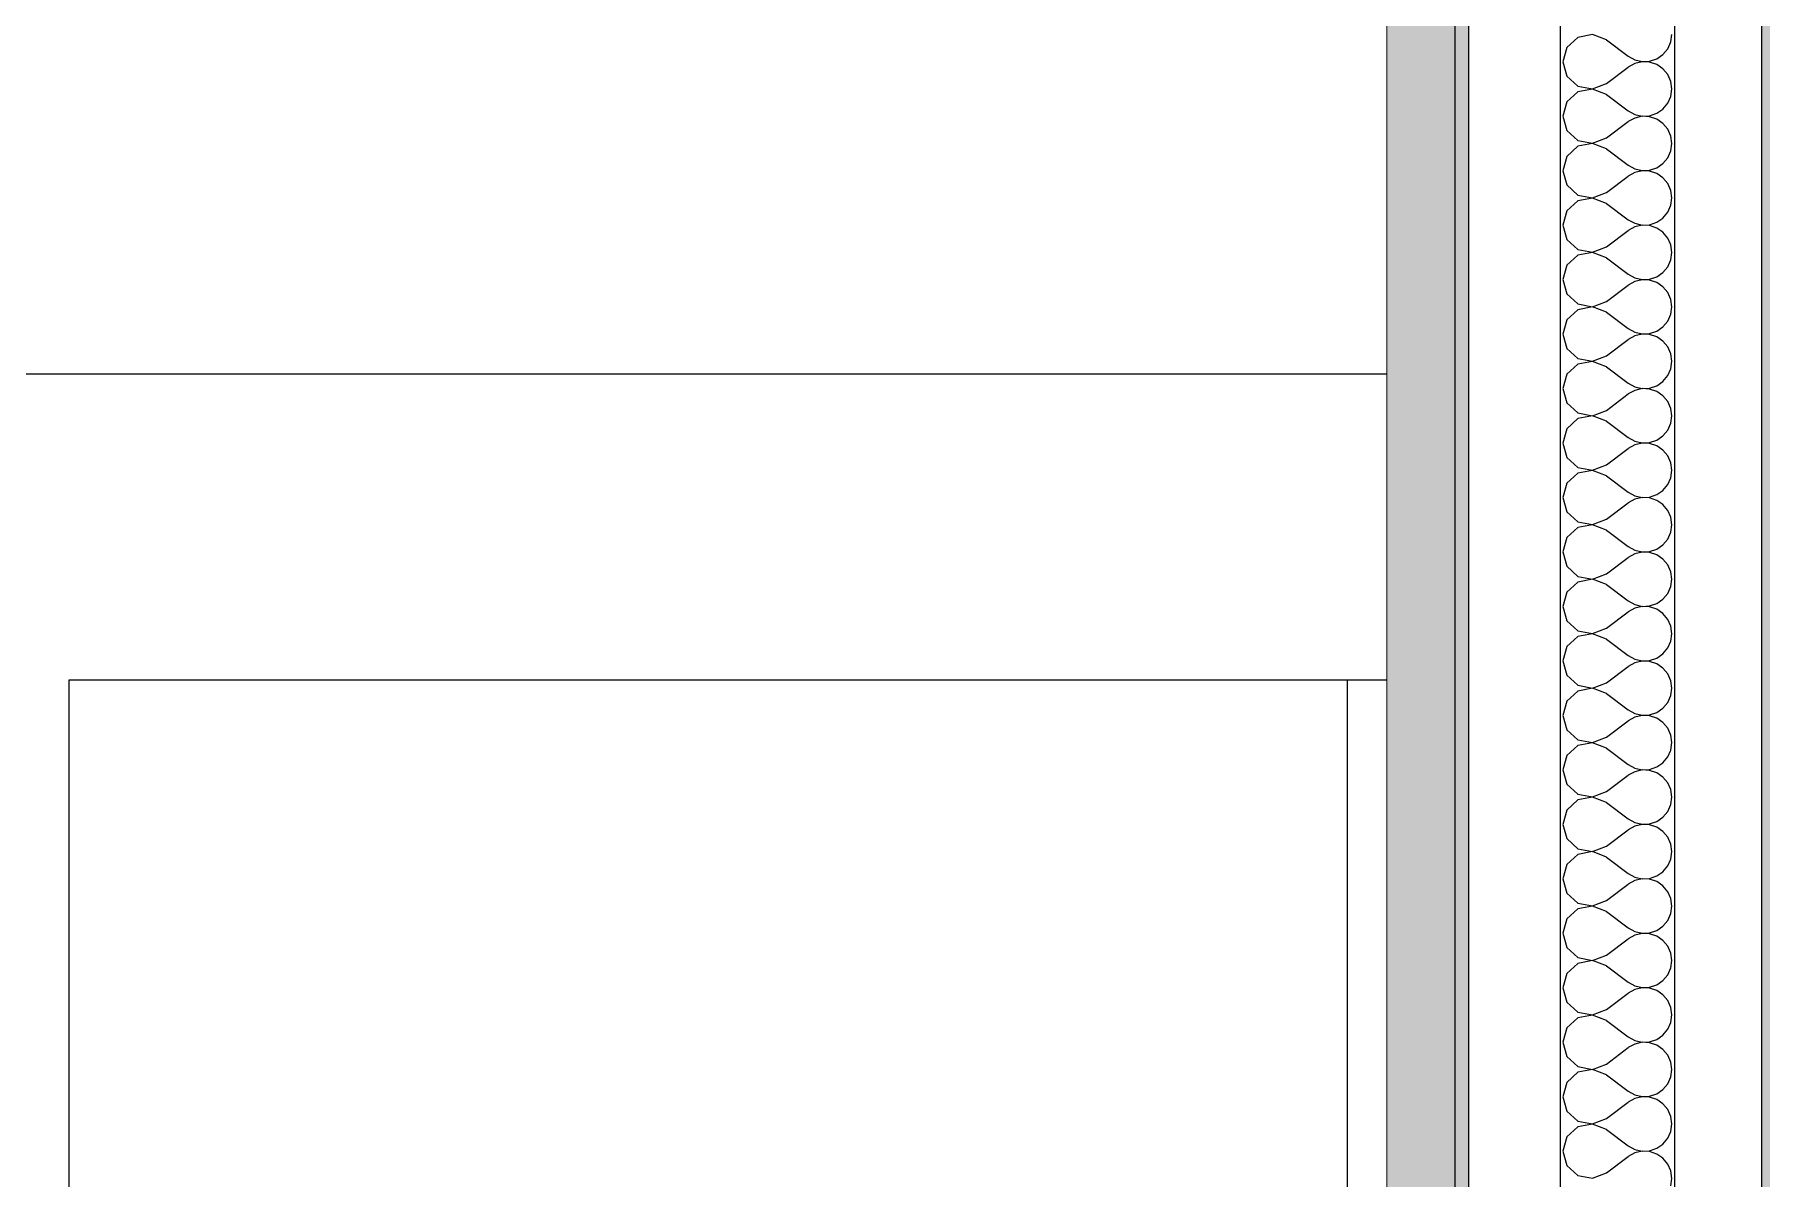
# Model space of a CAD drawing. Header units: millimetres. Extents: x -48147 to 1417267, y -496296 to 18123.
# Drawn here: x 1366227.1 to 1366638.7, y -477214.6 to -476941.9 of the extents above; entities that cross this region are included whole.
import ezdxf

# ---------------------------------------------------------------- set-up
doc = ezdxf.new("R2010")
doc.units = ezdxf.units.MM
doc.header["$MEASUREMENT"] = 0
doc.linetypes.add('Wipeout_Contour', pattern=[1000, 0, -1000])
doc.layers.add('New_A-25-M_Wall_Int', color=7, linetype='Continuous')
doc.layers.add('New_ArchiCAD Doors', color=7, linetype='Continuous')
doc.layers.add('New_A-25-M_Wall_Int_Pen_No__1', color=7, linetype='Continuous', lineweight=13)
doc.layers.add('New_A-25-M_Wall_Int_Pen_No__107', color=7, linetype='Continuous', lineweight=15, true_color=0xa6a6a6)
doc.layers.add('New_ArchiCAD Doors_Pen_No__63', color=7, linetype='Continuous', lineweight=20, true_color=0x606060)

# ---------------------------------------------------------------- blocks, each defined once
blk = doc.blocks.new('*X65', base_point=(1376122.47, -491272.82))
at = {"layer": 'New_A-25-M_Wall_Int_Pen_No__107', "linetype": 'Continuous'}
for p, q in [((1366592.32, -476945), (1366591.35, -476948.42)), ((1366594.94, -476942.61), (1366592.32, -476945)), ((1366598.43, -476941.95), (1366594.94, -476942.61)), ((1366601.74, -476943.22), (1366598.43, -476941.95)), ((1366601.74, -476943.22), (1366606.93, -476947.12)), ((1366616.35, -476945.34), (1366617.07, -476943.7)), ((1366617.07, -476943.7), (1366617.32, -476941.93)), ((1366591.35, -476948.42), (1366592.32, -476951.83)), ((1366606.93, -476947.12), (1366608.5, -476947.98)), ((1366608.5, -476948.85), (1366606.93, -476949.71)), ((1366608.5, -476947.98), (1366610.24, -476948.39)), ((1366610.24, -476948.44), (1366608.5, -476948.85)), ((1366610.24, -476948.39), (1366612.03, -476948.3)), ((1366612.03, -476948.53), (1366610.24, -476948.44)), ((1366612.03, -476948.3), (1366613.73, -476947.73)), ((1366613.73, -476949.1), (1366612.03, -476948.53)), ((1366613.73, -476947.73), (1366615.2, -476946.72)), ((1366615.2, -476950.12), (1366613.73, -476949.1)), ((1366615.2, -476946.72), (1366616.35, -476945.34)), ((1366592.32, -476951.83), (1366594.94, -476954.22)), ((1366601.74, -476953.61), (1366606.93, -476949.71)), ((1366616.35, -476951.49), (1366615.2, -476950.12)), ((1366617.07, -476953.13), (1366616.35, -476951.49)), ((1366617.32, -476954.91), (1366617.07, -476953.13)), ((1366594.94, -476955.59), (1366592.32, -476957.99)), ((1366594.94, -476954.22), (1366598.43, -476954.88)), ((1366598.43, -476954.93), (1366594.94, -476955.59)), ((1366598.43, -476954.88), (1366601.74, -476953.61)), ((1366601.74, -476956.21), (1366598.43, -476954.93)), ((1366601.74, -476956.21), (1366606.93, -476960.1)), ((1366616.35, -476958.32), (1366617.07, -476956.68)), ((1366617.07, -476956.68), (1366617.32, -476954.91)), ((1366592.32, -476957.99), (1366591.35, -476961.4)), ((1366591.35, -476961.4), (1366592.32, -476964.81)), ((1366606.93, -476960.1), (1366608.5, -476960.97)), ((1366608.5, -476960.97), (1366610.24, -476961.37)), ((1366610.24, -476961.42), (1366608.5, -476961.83)), ((1366610.24, -476961.37), (1366612.03, -476961.28)), ((1366612.03, -476961.51), (1366610.24, -476961.42)), ((1366612.03, -476961.28), (1366613.73, -476960.71)), ((1366613.73, -476962.08), (1366612.03, -476961.51)), ((1366613.73, -476960.71), (1366615.2, -476959.7)), ((1366615.2, -476959.7), (1366616.35, -476958.32)), ((1366592.32, -476964.81), (1366594.94, -476967.2)), ((1366601.74, -476966.59), (1366606.93, -476962.7)), ((1366608.5, -476961.83), (1366606.93, -476962.7)), ((1366615.2, -476963.1), (1366613.73, -476962.08)), ((1366616.35, -476964.48), (1366615.2, -476963.1)), ((1366617.07, -476966.12), (1366616.35, -476964.48)), ((1366594.94, -476968.57), (1366592.32, -476970.97)), ((1366594.94, -476967.2), (1366598.43, -476967.86)), ((1366598.43, -476967.91), (1366594.94, -476968.57)), ((1366598.43, -476967.86), (1366601.74, -476966.59)), ((1366601.74, -476969.19), (1366598.43, -476967.91)), ((1366601.74, -476969.19), (1366606.93, -476973.08)), ((1366616.35, -476971.3), (1366617.07, -476969.66)), ((1366617.32, -476967.89), (1366617.07, -476966.12)), ((1366617.07, -476969.66), (1366617.32, -476967.89)), ((1366592.32, -476970.97), (1366591.35, -476974.38)), ((1366606.93, -476973.08), (1366608.5, -476973.95)), ((1366608.5, -476973.95), (1366610.24, -476974.35)), ((1366612.03, -476974.27), (1366613.73, -476973.69)), ((1366613.73, -476973.69), (1366615.2, -476972.68)), ((1366615.2, -476972.68), (1366616.35, -476971.3)), ((1366591.35, -476974.38), (1366592.32, -476977.79)), ((1366592.32, -476977.79), (1366594.94, -476980.19)), ((1366601.74, -476979.57), (1366606.93, -476975.68)), ((1366608.5, -476974.81), (1366606.93, -476975.68)), ((1366610.24, -476974.41), (1366608.5, -476974.81)), ((1366610.24, -476974.35), (1366612.03, -476974.27)), ((1366612.03, -476974.49), (1366610.24, -476974.41)), ((1366613.73, -476975.06), (1366612.03, -476974.49)), ((1366615.2, -476976.08), (1366613.73, -476975.06)), ((1366616.35, -476977.46), (1366615.2, -476976.08)), ((1366617.07, -476979.1), (1366616.35, -476977.46)), ((1366594.94, -476981.56), (1366592.32, -476983.95)), ((1366594.94, -476980.19), (1366598.43, -476980.84)), ((1366598.43, -476980.9), (1366594.94, -476981.56)), ((1366598.43, -476980.84), (1366601.74, -476979.57)), ((1366601.74, -476982.17), (1366598.43, -476980.9)), ((1366601.74, -476982.17), (1366606.93, -476986.06)), ((1366617.32, -476980.87), (1366617.07, -476979.1)), ((1366617.07, -476982.64), (1366617.32, -476980.87)), ((1366592.32, -476983.95), (1366591.35, -476987.36)), ((1366606.93, -476986.06), (1366608.5, -476986.93)), ((1366613.73, -476986.68), (1366615.2, -476985.66)), ((1366615.2, -476985.66), (1366616.35, -476984.28)), ((1366616.35, -476984.28), (1366617.07, -476982.64)), ((1366591.35, -476987.36), (1366592.32, -476990.77)), ((1366601.74, -476992.55), (1366606.93, -476988.66)), ((1366608.5, -476987.79), (1366606.93, -476988.66)), ((1366608.5, -476986.93), (1366610.24, -476987.33)), ((1366610.24, -476987.39), (1366608.5, -476987.79)), ((1366610.24, -476987.33), (1366612.03, -476987.25)), ((1366612.03, -476987.47), (1366610.24, -476987.39)), ((1366612.03, -476987.25), (1366613.73, -476986.68)), ((1366613.73, -476988.05), (1366612.03, -476987.47)), ((1366615.2, -476989.06), (1366613.73, -476988.05)), ((1366616.35, -476990.44), (1366615.2, -476989.06)), ((1366617.07, -476992.08), (1366616.35, -476990.44)), ((1366592.32, -476990.77), (1366594.94, -476993.17)), ((1366594.94, -476994.54), (1366592.32, -476996.93)), ((1366594.94, -476993.17), (1366598.43, -476993.83)), ((1366598.43, -476993.88), (1366594.94, -476994.54)), ((1366598.43, -476993.83), (1366601.74, -476992.55)), ((1366601.74, -476995.15), (1366598.43, -476993.88)), ((1366617.32, -476993.85), (1366617.07, -476992.08)), ((1366617.07, -476995.63), (1366617.32, -476993.85)), ((1366592.32, -476996.93), (1366591.35, -477000.34)), ((1366601.74, -476995.15), (1366606.93, -476999.04)), ((1366613.73, -476999.66), (1366615.2, -476998.64)), ((1366615.2, -476998.64), (1366616.35, -476997.26)), ((1366616.35, -476997.26), (1366617.07, -476995.63)), ((1366591.35, -477000.34), (1366592.32, -477003.75)), ((1366601.74, -477005.54), (1366606.93, -477001.64)), ((1366606.93, -476999.04), (1366608.5, -476999.91)), ((1366608.5, -477000.77), (1366606.93, -477001.64)), ((1366608.5, -476999.91), (1366610.24, -477000.32)), ((1366610.24, -477000.37), (1366608.5, -477000.77)), ((1366610.24, -477000.32), (1366612.03, -477000.23)), ((1366612.03, -477000.46), (1366610.24, -477000.37)), ((1366612.03, -477000.23), (1366613.73, -476999.66)), ((1366613.73, -477001.03), (1366612.03, -477000.46)), ((1366615.2, -477002.04), (1366613.73, -477001.03)), ((1366616.35, -477003.42), (1366615.2, -477002.04)), ((1366592.32, -477003.75), (1366594.94, -477006.15)), ((1366594.94, -477006.15), (1366598.43, -477006.81)), ((1366598.43, -477006.86), (1366594.94, -477007.52)), ((1366598.43, -477006.81), (1366601.74, -477005.54)), ((1366601.74, -477008.13), (1366598.43, -477006.86)), ((1366617.07, -477005.06), (1366616.35, -477003.42)), ((1366617.32, -477006.83), (1366617.07, -477005.06)), ((1366617.07, -477008.61), (1366617.32, -477006.83)), ((1366592.32, -477009.91), (1366591.35, -477013.32)), ((1366594.94, -477007.52), (1366592.32, -477009.91)), ((1366601.74, -477008.13), (1366606.93, -477012.03)), ((1366615.2, -477011.62), (1366616.35, -477010.25)), ((1366616.35, -477010.25), (1366617.07, -477008.61)), ((1366591.35, -477013.32), (1366592.32, -477016.74)), ((1366601.74, -477018.52), (1366606.93, -477014.62)), ((1366606.93, -477012.03), (1366608.5, -477012.89)), ((1366608.5, -477013.76), (1366606.93, -477014.62)), ((1366608.5, -477012.89), (1366610.24, -477013.3)), ((1366610.24, -477013.35), (1366608.5, -477013.76)), ((1366610.24, -477013.3), (1366612.03, -477013.21)), ((1366612.03, -477013.44), (1366610.24, -477013.35)), ((1366612.03, -477013.21), (1366613.73, -477012.64)), ((1366613.73, -477014.01), (1366612.03, -477013.44)), ((1366613.73, -477012.64), (1366615.2, -477011.62)), ((1366615.2, -477015.02), (1366613.73, -477014.01)), ((1366616.35, -477016.4), (1366615.2, -477015.02)), ((1366592.32, -477016.74), (1366594.94, -477019.13)), ((1366594.94, -477019.13), (1366598.43, -477019.79)), ((1366598.43, -477019.79), (1366601.74, -477018.52)), ((1366617.07, -477018.04), (1366616.35, -477016.4)), ((1366617.32, -477019.81), (1366617.07, -477018.04)), ((1366592.32, -477022.89), (1366591.35, -477026.31)), ((1366594.94, -477020.5), (1366592.32, -477022.89)), ((1366598.43, -477019.84), (1366594.94, -477020.5)), ((1366601.74, -477021.11), (1366598.43, -477019.84)), ((1366601.74, -477021.11), (1366606.93, -477025.01)), ((1366615.2, -477024.61), (1366616.35, -477023.23)), ((1366616.35, -477023.23), (1366617.07, -477021.59)), ((1366617.07, -477021.59), (1366617.32, -477019.81)), ((1366591.35, -477026.31), (1366592.32, -477029.72)), ((1366606.93, -477025.01), (1366608.5, -477025.87)), ((1366608.5, -477026.74), (1366606.93, -477027.6)), ((1366608.5, -477025.87), (1366610.24, -477026.28)), ((1366610.24, -477026.33), (1366608.5, -477026.74)), ((1366610.24, -477026.28), (1366612.03, -477026.19)), ((1366612.03, -477026.42), (1366610.24, -477026.33)), ((1366612.03, -477026.19), (1366613.73, -477025.62)), ((1366613.73, -477026.99), (1366612.03, -477026.42)), ((1366613.73, -477025.62), (1366615.2, -477024.61)), ((1366615.2, -477028.01), (1366613.73, -477026.99)), ((1366592.32, -477029.72), (1366594.94, -477032.11)), ((1366598.43, -477032.77), (1366601.74, -477031.5)), ((1366601.74, -477031.5), (1366606.93, -477027.6)), ((1366616.35, -477029.38), (1366615.2, -477028.01)), ((1366617.07, -477031.02), (1366616.35, -477029.38)), ((1366617.32, -477032.8), (1366617.07, -477031.02)), ((1366594.94, -477033.48), (1366592.32, -477035.87)), ((1366594.94, -477032.11), (1366598.43, -477032.77)), ((1366598.43, -477032.82), (1366594.94, -477033.48)), ((1366601.74, -477034.09), (1366598.43, -477032.82)), ((1366601.74, -477034.09), (1366606.93, -477037.99)), ((1366616.35, -477036.21), (1366617.07, -477034.57)), ((1366617.07, -477034.57), (1366617.32, -477032.8)), ((1366592.32, -477035.87), (1366591.35, -477039.29)), ((1366591.35, -477039.29), (1366592.32, -477042.7)), ((1366606.93, -477037.99), (1366608.5, -477038.86)), ((1366608.5, -477039.72), (1366606.93, -477040.59)), ((1366608.5, -477038.86), (1366610.24, -477039.26)), ((1366610.24, -477039.31), (1366608.5, -477039.72)), ((1366610.24, -477039.26), (1366612.03, -477039.17)), ((1366612.03, -477039.4), (1366610.24, -477039.31)), ((1366612.03, -477039.17), (1366613.73, -477038.6)), ((1366613.73, -477039.97), (1366612.03, -477039.4)), ((1366613.73, -477038.6), (1366615.2, -477037.59)), ((1366615.2, -477037.59), (1366616.35, -477036.21)), ((1366592.32, -477042.7), (1366594.94, -477045.09)), ((1366601.74, -477044.48), (1366606.93, -477040.59)), ((1366615.2, -477040.99), (1366613.73, -477039.97)), ((1366616.35, -477042.37), (1366615.2, -477040.99)), ((1366617.07, -477044), (1366616.35, -477042.37)), ((1366617.32, -477045.78), (1366617.07, -477044)), ((1366594.94, -477046.46), (1366592.32, -477048.86)), ((1366594.94, -477045.09), (1366598.43, -477045.75)), ((1366598.43, -477045.8), (1366594.94, -477046.46)), ((1366598.43, -477045.75), (1366601.74, -477044.48)), ((1366601.74, -477047.08), (1366598.43, -477045.8)), ((1366601.74, -477047.08), (1366606.93, -477050.97)), ((1366616.35, -477049.19), (1366617.07, -477047.55)), ((1366617.07, -477047.55), (1366617.32, -477045.78)), ((1366592.32, -477048.86), (1366591.35, -477052.27)), ((1366606.93, -477050.97), (1366608.5, -477051.84)), ((1366608.5, -477051.84), (1366610.24, -477052.24)), ((1366610.24, -477052.24), (1366612.03, -477052.16)), ((1366612.03, -477052.16), (1366613.73, -477051.58)), ((1366613.73, -477051.58), (1366615.2, -477050.57)), ((1366615.2, -477050.57), (1366616.35, -477049.19)), ((1366591.35, -477052.27), (1366592.32, -477055.68)), ((1366592.32, -477055.68), (1366594.94, -477058.07)), ((1366601.74, -477057.46), (1366606.93, -477053.57)), ((1366608.5, -477052.7), (1366606.93, -477053.57)), ((1366610.24, -477052.29), (1366608.5, -477052.7)), ((1366612.03, -477052.38), (1366610.24, -477052.29)), ((1366613.73, -477052.95), (1366612.03, -477052.38)), ((1366615.2, -477053.97), (1366613.73, -477052.95)), ((1366616.35, -477055.35), (1366615.2, -477053.97)), ((1366617.07, -477056.99), (1366616.35, -477055.35)), ((1366594.94, -477059.44), (1366592.32, -477061.84)), ((1366594.94, -477058.07), (1366598.43, -477058.73)), ((1366598.43, -477058.79), (1366594.94, -477059.44)), ((1366598.43, -477058.73), (1366601.74, -477057.46)), ((1366601.74, -477060.06), (1366598.43, -477058.79)), ((1366601.74, -477060.06), (1366606.93, -477063.95)), ((1366617.32, -477058.76), (1366617.07, -477056.99)), ((1366617.07, -477060.53), (1366617.32, -477058.76)), ((1366592.32, -477061.84), (1366591.35, -477065.25)), ((1366606.93, -477063.95), (1366608.5, -477064.82)), ((1366612.03, -477065.14), (1366613.73, -477064.56)), ((1366613.73, -477064.56), (1366615.2, -477063.55)), ((1366615.2, -477063.55), (1366616.35, -477062.17)), ((1366616.35, -477062.17), (1366617.07, -477060.53)), ((1366591.35, -477065.25), (1366592.32, -477068.66)), ((1366592.32, -477068.66), (1366594.94, -477071.06)), ((1366601.74, -477070.44), (1366606.93, -477066.55)), ((1366608.5, -477065.68), (1366606.93, -477066.55)), ((1366608.5, -477064.82), (1366610.24, -477065.22)), ((1366610.24, -477065.28), (1366608.5, -477065.68)), ((1366610.24, -477065.22), (1366612.03, -477065.14)), ((1366612.03, -477065.36), (1366610.24, -477065.28)), ((1366613.73, -477065.94), (1366612.03, -477065.36)), ((1366615.2, -477066.95), (1366613.73, -477065.94)), ((1366616.35, -477068.33), (1366615.2, -477066.95)), ((1366617.07, -477069.97), (1366616.35, -477068.33)), ((1366594.94, -477072.43), (1366592.32, -477074.82)), ((1366594.94, -477071.06), (1366598.43, -477071.71)), ((1366598.43, -477071.77), (1366594.94, -477072.43)), ((1366598.43, -477071.71), (1366601.74, -477070.44)), ((1366601.74, -477073.04), (1366598.43, -477071.77)), ((1366617.32, -477071.74), (1366617.07, -477069.97)), ((1366617.07, -477073.51), (1366617.32, -477071.74)), ((1366592.32, -477074.82), (1366591.35, -477078.23)), ((1366601.74, -477073.04), (1366606.93, -477076.93)), ((1366606.93, -477076.93), (1366608.5, -477077.8)), ((1366613.73, -477077.55), (1366615.2, -477076.53)), ((1366615.2, -477076.53), (1366616.35, -477075.15)), ((1366616.35, -477075.15), (1366617.07, -477073.51)), ((1366591.35, -477078.23), (1366592.32, -477081.64)), ((1366601.74, -477083.42), (1366606.93, -477079.53)), ((1366608.5, -477078.66), (1366606.93, -477079.53)), ((1366608.5, -477077.8), (1366610.24, -477078.21)), ((1366610.24, -477078.26), (1366608.5, -477078.66)), ((1366610.24, -477078.21), (1366612.03, -477078.12)), ((1366612.03, -477078.34), (1366610.24, -477078.26)), ((1366612.03, -477078.12), (1366613.73, -477077.55)), ((1366613.73, -477078.92), (1366612.03, -477078.34)), ((1366615.2, -477079.93), (1366613.73, -477078.92)), ((1366616.35, -477081.31), (1366615.2, -477079.93)), ((1366592.32, -477081.64), (1366594.94, -477084.04)), ((1366594.94, -477084.04), (1366598.43, -477084.7)), ((1366598.43, -477084.75), (1366594.94, -477085.41)), ((1366598.43, -477084.7), (1366601.74, -477083.42)), ((1366601.74, -477086.02), (1366598.43, -477084.75)), ((1366617.07, -477082.95), (1366616.35, -477081.31)), ((1366617.32, -477084.72), (1366617.07, -477082.95)), ((1366617.07, -477086.5), (1366617.32, -477084.72)), ((1366592.32, -477087.8), (1366591.35, -477091.21)), ((1366594.94, -477085.41), (1366592.32, -477087.8)), ((1366601.74, -477086.02), (1366606.93, -477089.92)), ((1366615.2, -477089.51), (1366616.35, -477088.13)), ((1366616.35, -477088.13), (1366617.07, -477086.5)), ((1366591.35, -477091.21), (1366592.32, -477094.63)), ((1366601.74, -477096.41), (1366606.93, -477092.51)), ((1366606.93, -477089.92), (1366608.5, -477090.78)), ((1366608.5, -477091.64), (1366606.93, -477092.51)), ((1366608.5, -477090.78), (1366610.24, -477091.19)), ((1366610.24, -477091.24), (1366608.5, -477091.64)), ((1366610.24, -477091.19), (1366612.03, -477091.1)), ((1366612.03, -477091.33), (1366610.24, -477091.24)), ((1366612.03, -477091.1), (1366613.73, -477090.53)), ((1366613.73, -477091.9), (1366612.03, -477091.33)), ((1366613.73, -477090.53), (1366615.2, -477089.51)), ((1366615.2, -477092.91), (1366613.73, -477091.9)), ((1366616.35, -477094.29), (1366615.2, -477092.91)), ((1366592.32, -477094.63), (1366594.94, -477097.02)), ((1366594.94, -477097.02), (1366598.43, -477097.68)), ((1366598.43, -477097.68), (1366601.74, -477096.41)), ((1366617.07, -477095.93), (1366616.35, -477094.29)), ((1366617.32, -477097.7), (1366617.07, -477095.93)), ((1366592.32, -477100.78), (1366591.35, -477104.19)), ((1366594.94, -477098.39), (1366592.32, -477100.78)), ((1366598.43, -477097.73), (1366594.94, -477098.39)), ((1366601.74, -477099), (1366598.43, -477097.73)), ((1366601.74, -477099), (1366606.93, -477102.9)), ((1366615.2, -477102.5), (1366616.35, -477101.12)), ((1366616.35, -477101.12), (1366617.07, -477099.48)), ((1366617.07, -477099.48), (1366617.32, -477097.7)), ((1366591.35, -477104.19), (1366592.32, -477107.61)), ((1366601.74, -477109.39), (1366606.93, -477105.49)), ((1366606.93, -477102.9), (1366608.5, -477103.76)), ((1366608.5, -477104.63), (1366606.93, -477105.49)), ((1366608.5, -477103.76), (1366610.24, -477104.17)), ((1366610.24, -477104.22), (1366608.5, -477104.63)), ((1366610.24, -477104.17), (1366612.03, -477104.08)), ((1366612.03, -477104.31), (1366610.24, -477104.22)), ((1366612.03, -477104.08), (1366613.73, -477103.51)), ((1366613.73, -477104.88), (1366612.03, -477104.31)), ((1366613.73, -477103.51), (1366615.2, -477102.5)), ((1366615.2, -477105.89), (1366613.73, -477104.88)), ((1366592.32, -477107.61), (1366594.94, -477110)), ((1366598.43, -477110.66), (1366601.74, -477109.39)), ((1366616.35, -477107.27), (1366615.2, -477105.89)), ((1366617.07, -477108.91), (1366616.35, -477107.27)), ((1366617.32, -477110.69), (1366617.07, -477108.91)), ((1366592.32, -477113.76), (1366591.35, -477117.18)), ((1366594.94, -477111.37), (1366592.32, -477113.76)), ((1366594.94, -477110), (1366598.43, -477110.66)), ((1366598.43, -477110.71), (1366594.94, -477111.37)), ((1366601.74, -477111.98), (1366598.43, -477110.71)), ((1366601.74, -477111.98), (1366606.93, -477115.88)), ((1366616.35, -477114.1), (1366617.07, -477112.46)), ((1366617.07, -477112.46), (1366617.32, -477110.69)), ((1366591.35, -477117.18), (1366592.32, -477120.59)), ((1366606.93, -477115.88), (1366608.5, -477116.74)), ((1366608.5, -477117.61), (1366606.93, -477118.47)), ((1366608.5, -477116.74), (1366610.24, -477117.15)), ((1366610.24, -477117.2), (1366608.5, -477117.61)), ((1366610.24, -477117.15), (1366612.03, -477117.06)), ((1366612.03, -477117.29), (1366610.24, -477117.2)), ((1366612.03, -477117.06), (1366613.73, -477116.49)), ((1366613.73, -477117.86), (1366612.03, -477117.29)), ((1366613.73, -477116.49), (1366615.2, -477115.48)), ((1366615.2, -477118.88), (1366613.73, -477117.86)), ((1366615.2, -477115.48), (1366616.35, -477114.1)), ((1366592.32, -477120.59), (1366594.94, -477122.98)), ((1366601.74, -477122.37), (1366606.93, -477118.47)), ((1366616.35, -477120.25), (1366615.2, -477118.88)), ((1366617.07, -477121.89), (1366616.35, -477120.25)), ((1366617.32, -477123.67), (1366617.07, -477121.89)), ((1366594.94, -477124.35), (1366592.32, -477126.75)), ((1366594.94, -477122.98), (1366598.43, -477123.64)), ((1366598.43, -477123.69), (1366594.94, -477124.35)), ((1366598.43, -477123.64), (1366601.74, -477122.37)), ((1366601.74, -477124.97), (1366598.43, -477123.69)), ((1366601.74, -477124.97), (1366606.93, -477128.86)), ((1366616.35, -477127.08), (1366617.07, -477125.44)), ((1366617.07, -477125.44), (1366617.32, -477123.67)), ((1366592.32, -477126.75), (1366591.35, -477130.16)), ((1366591.35, -477130.16), (1366592.32, -477133.57)), ((1366606.93, -477128.86), (1366608.5, -477129.73)), ((1366608.5, -477129.73), (1366610.24, -477130.13)), ((1366610.24, -477130.18), (1366608.5, -477130.59)), ((1366610.24, -477130.13), (1366612.03, -477130.04)), ((1366612.03, -477130.27), (1366610.24, -477130.18)), ((1366612.03, -477130.04), (1366613.73, -477129.47)), ((1366613.73, -477130.84), (1366612.03, -477130.27)), ((1366613.73, -477129.47), (1366615.2, -477128.46)), ((1366615.2, -477128.46), (1366616.35, -477127.08)), ((1366592.32, -477133.57), (1366594.94, -477135.96)), ((1366601.74, -477135.35), (1366606.93, -477131.46)), ((1366608.5, -477130.59), (1366606.93, -477131.46)), ((1366615.2, -477131.86), (1366613.73, -477130.84)), ((1366616.35, -477133.24), (1366615.2, -477131.86)), ((1366617.07, -477134.87), (1366616.35, -477133.24)), ((1366594.94, -477137.33), (1366592.32, -477139.73)), ((1366594.94, -477135.96), (1366598.43, -477136.62)), ((1366598.43, -477136.67), (1366594.94, -477137.33)), ((1366598.43, -477136.62), (1366601.74, -477135.35)), ((1366601.74, -477137.95), (1366598.43, -477136.67)), ((1366601.74, -477137.95), (1366606.93, -477141.84)), ((1366616.35, -477140.06), (1366617.07, -477138.42)), ((1366617.32, -477136.65), (1366617.07, -477134.87)), ((1366617.07, -477138.42), (1366617.32, -477136.65)), ((1366592.32, -477139.73), (1366591.35, -477143.14)), ((1366606.93, -477141.84), (1366608.5, -477142.71)), ((1366608.5, -477142.71), (1366610.24, -477143.11)), ((1366612.03, -477143.03), (1366613.73, -477142.45)), ((1366613.73, -477142.45), (1366615.2, -477141.44)), ((1366615.2, -477141.44), (1366616.35, -477140.06)), ((1366591.35, -477143.14), (1366592.32, -477146.55)), ((1366592.32, -477146.55), (1366594.94, -477148.94)), ((1366601.74, -477148.33), (1366606.93, -477144.44)), ((1366608.5, -477143.57), (1366606.93, -477144.44)), ((1366610.24, -477143.17), (1366608.5, -477143.57)), ((1366610.24, -477143.11), (1366612.03, -477143.03)), ((1366612.03, -477143.25), (1366610.24, -477143.17)), ((1366613.73, -477143.82), (1366612.03, -477143.25)), ((1366615.2, -477144.84), (1366613.73, -477143.82)), ((1366616.35, -477146.22), (1366615.2, -477144.84)), ((1366617.07, -477147.86), (1366616.35, -477146.22)), ((1366594.94, -477150.32), (1366592.32, -477152.71)), ((1366594.94, -477148.94), (1366598.43, -477149.6)), ((1366598.43, -477149.66), (1366594.94, -477150.32)), ((1366598.43, -477149.6), (1366601.74, -477148.33)), ((1366601.74, -477150.93), (1366598.43, -477149.66)), ((1366601.74, -477150.93), (1366606.93, -477154.82)), ((1366617.32, -477149.63), (1366617.07, -477147.86)), ((1366617.07, -477151.4), (1366617.32, -477149.63)), ((1366592.32, -477152.71), (1366591.35, -477156.12)), ((1366606.93, -477154.82), (1366608.5, -477155.69)), ((1366613.73, -477155.44), (1366615.2, -477154.42)), ((1366615.2, -477154.42), (1366616.35, -477153.04)), ((1366616.35, -477153.04), (1366617.07, -477151.4)), ((1366591.35, -477156.12), (1366592.32, -477159.53)), ((1366601.74, -477161.31), (1366606.93, -477157.42)), ((1366608.5, -477156.55), (1366606.93, -477157.42)), ((1366608.5, -477155.69), (1366610.24, -477156.09)), ((1366610.24, -477156.15), (1366608.5, -477156.55)), ((1366610.24, -477156.09), (1366612.03, -477156.01)), ((1366612.03, -477156.23), (1366610.24, -477156.15)), ((1366612.03, -477156.01), (1366613.73, -477155.44)), ((1366613.73, -477156.81), (1366612.03, -477156.23)), ((1366615.2, -477157.82), (1366613.73, -477156.81)), ((1366616.35, -477159.2), (1366615.2, -477157.82)), ((1366617.07, -477160.84), (1366616.35, -477159.2)), ((1366592.32, -477159.53), (1366594.94, -477161.93)), ((1366594.94, -477163.3), (1366592.32, -477165.69)), ((1366594.94, -477161.93), (1366598.43, -477162.59)), ((1366598.43, -477162.64), (1366594.94, -477163.3)), ((1366598.43, -477162.59), (1366601.74, -477161.31)), ((1366601.74, -477163.91), (1366598.43, -477162.64)), ((1366617.32, -477162.61), (1366617.07, -477160.84)), ((1366617.07, -477164.39), (1366617.32, -477162.61)), ((1366592.32, -477165.69), (1366591.35, -477169.1)), ((1366601.74, -477163.91), (1366606.93, -477167.8)), ((1366613.73, -477168.42), (1366615.2, -477167.4)), ((1366615.2, -477167.4), (1366616.35, -477166.02)), ((1366616.35, -477166.02), (1366617.07, -477164.39)), ((1366591.35, -477169.1), (1366592.32, -477172.51)), ((1366601.74, -477174.29), (1366606.93, -477170.4)), ((1366606.93, -477167.8), (1366608.5, -477168.67)), ((1366608.5, -477169.53), (1366606.93, -477170.4)), ((1366608.5, -477168.67), (1366610.24, -477169.08)), ((1366610.24, -477169.13), (1366608.5, -477169.53)), ((1366610.24, -477169.08), (1366612.03, -477168.99)), ((1366612.03, -477169.22), (1366610.24, -477169.13)), ((1366612.03, -477168.99), (1366613.73, -477168.42)), ((1366613.73, -477169.79), (1366612.03, -477169.22)), ((1366615.2, -477170.8), (1366613.73, -477169.79)), ((1366616.35, -477172.18), (1366615.2, -477170.8)), ((1366592.32, -477172.51), (1366594.94, -477174.91)), ((1366594.94, -477174.91), (1366598.43, -477175.57)), ((1366598.43, -477175.62), (1366594.94, -477176.28)), ((1366598.43, -477175.57), (1366601.74, -477174.29)), ((1366601.74, -477176.89), (1366598.43, -477175.62)), ((1366617.07, -477173.82), (1366616.35, -477172.18)), ((1366617.32, -477175.59), (1366617.07, -477173.82)), ((1366617.07, -477177.37), (1366617.32, -477175.59)), ((1366592.32, -477178.67), (1366591.35, -477182.08)), ((1366594.94, -477176.28), (1366592.32, -477178.67)), ((1366601.74, -477176.89), (1366606.93, -477180.79)), ((1366615.2, -477180.38), (1366616.35, -477179.01)), ((1366616.35, -477179.01), (1366617.07, -477177.37)), ((1366591.35, -477182.08), (1366592.32, -477185.5)), ((1366601.74, -477187.28), (1366606.93, -477183.38)), ((1366606.93, -477180.79), (1366608.5, -477181.65)), ((1366608.5, -477182.52), (1366606.93, -477183.38)), ((1366608.5, -477181.65), (1366610.24, -477182.06)), ((1366610.24, -477182.11), (1366608.5, -477182.52)), ((1366610.24, -477182.06), (1366612.03, -477181.97)), ((1366612.03, -477182.2), (1366610.24, -477182.11)), ((1366612.03, -477181.97), (1366613.73, -477181.4)), ((1366613.73, -477182.77), (1366612.03, -477182.2)), ((1366613.73, -477181.4), (1366615.2, -477180.38)), ((1366615.2, -477183.78), (1366613.73, -477182.77)), ((1366616.35, -477185.16), (1366615.2, -477183.78)), ((1366592.32, -477185.5), (1366594.94, -477187.89)), ((1366594.94, -477187.89), (1366598.43, -477188.55)), ((1366598.43, -477188.55), (1366601.74, -477187.28)), ((1366617.07, -477186.8), (1366616.35, -477185.16)), ((1366617.32, -477188.57), (1366617.07, -477186.8)), ((1366592.32, -477191.65), (1366591.35, -477195.07)), ((1366594.94, -477189.26), (1366592.32, -477191.65)), ((1366598.43, -477188.6), (1366594.94, -477189.26)), ((1366601.74, -477189.87), (1366598.43, -477188.6)), ((1366601.74, -477189.87), (1366606.93, -477193.77)), ((1366615.2, -477193.37), (1366616.35, -477191.99)), ((1366616.35, -477191.99), (1366617.07, -477190.35)), ((1366617.07, -477190.35), (1366617.32, -477188.57)), ((1366591.35, -477195.07), (1366592.32, -477198.48)), ((1366606.93, -477193.77), (1366608.5, -477194.63)), ((1366608.5, -477195.5), (1366606.93, -477196.36)), ((1366608.5, -477194.63), (1366610.24, -477195.04)), ((1366610.24, -477195.09), (1366608.5, -477195.5)), ((1366610.24, -477195.04), (1366612.03, -477194.95)), ((1366612.03, -477195.18), (1366610.24, -477195.09)), ((1366612.03, -477194.95), (1366613.73, -477194.38)), ((1366613.73, -477195.75), (1366612.03, -477195.18)), ((1366613.73, -477194.38), (1366615.2, -477193.37)), ((1366615.2, -477196.76), (1366613.73, -477195.75)), ((1366592.32, -477198.48), (1366594.94, -477200.87)), ((1366598.43, -477201.53), (1366601.74, -477200.26)), ((1366601.74, -477200.26), (1366606.93, -477196.36)), ((1366616.35, -477198.14), (1366615.2, -477196.76)), ((1366617.07, -477199.78), (1366616.35, -477198.14)), ((1366617.32, -477201.56), (1366617.07, -477199.78)), ((1366594.94, -477202.24), (1366592.32, -477204.63)), ((1366594.94, -477200.87), (1366598.43, -477201.53)), ((1366598.43, -477201.58), (1366594.94, -477202.24)), ((1366601.74, -477202.85), (1366598.43, -477201.58)), ((1366601.74, -477202.85), (1366606.93, -477206.75)), ((1366616.35, -477204.97), (1366617.07, -477203.33)), ((1366617.07, -477203.33), (1366617.32, -477201.56)), ((1366592.32, -477204.63), (1366591.35, -477208.05)), ((1366591.35, -477208.05), (1366592.32, -477211.46)), ((1366606.93, -477206.75), (1366608.5, -477207.62)), ((1366608.5, -477208.48), (1366606.93, -477209.35)), ((1366608.5, -477207.62), (1366610.24, -477208.02)), ((1366610.24, -477208.07), (1366608.5, -477208.48)), ((1366610.24, -477208.02), (1366612.03, -477207.93)), ((1366612.03, -477208.16), (1366610.24, -477208.07)), ((1366612.03, -477207.93), (1366613.73, -477207.36)), ((1366613.73, -477208.73), (1366612.03, -477208.16)), ((1366613.73, -477207.36), (1366615.2, -477206.35)), ((1366615.2, -477206.35), (1366616.35, -477204.97)), ((1366592.32, -477211.46), (1366594.94, -477213.85)), ((1366601.74, -477213.24), (1366606.93, -477209.35)), ((1366615.2, -477209.75), (1366613.73, -477208.73)), ((1366616.35, -477211.13), (1366615.2, -477209.75)), ((1366617.07, -477212.76), (1366616.35, -477211.13)), ((1366617.32, -477214.54), (1366617.07, -477212.76)), ((1366594.94, -477213.85), (1366598.43, -477214.51)), ((1366598.43, -477214.51), (1366601.74, -477213.24)), ((1366617.07, -477216.31), (1366617.32, -477214.54))]:
    blk.add_line(p, q, dxfattribs=at)
blk = doc.blocks.new('Section Elem_42_2', base_point=(1376122.47, -491272.82))
at = {"layer": 'New_A-25-M_Wall_Int_Pen_No__107', "linetype": 'Continuous'}
blk.add_hatch(color=256, dxfattribs=at).paths.add_polyline_path([(1366549.27, -479122.82), (1366565.62, -479122.82), (1366565.62, -475339.25), (1366549.27, -475339.25)])
at = {"layer": 'New_A-25-M_Wall_Int_Pen_No__107', "linetype": 'Continuous', "lineweight": 0, "true_color": 0x535353}
blk.add_hatch(color=251, dxfattribs=at).paths.add_polyline_path([(1366565.62, -479122.82), (1366568.89, -479122.82), (1366568.89, -475339.25), (1366565.62, -475339.25)])
at = {"layer": 'New_A-25-M_Wall_Int_Pen_No__1', "linetype": 'Continuous'}
for p, q in [((1366549.27, -475339.25), (1366549.27, -479122.82)), ((1366565.62, -475339.25), (1366565.62, -479122.82))]:
    blk.add_line(p, q, dxfattribs=at)
at = {"color": 254, "linetype": 'Wipeout_Contour', "lineweight": 0, "ltscale": 5790050.777676596}
blk.add_wipeout([(1366568.89, -479122.82), (1366590.7, -479122.82), (1366590.7, -475339.25), (1366568.89, -475339.25)], dxfattribs=at).dxf.layer = 'New_A-25-M_Wall_Int'
at = {"layer": 'New_A-25-M_Wall_Int_Pen_No__1', "linetype": 'Continuous'}
blk.add_line((1366568.89, -475339.25), (1366568.89, -479122.82), dxfattribs=at)
at = {"color": 254, "linetype": 'Wipeout_Contour', "lineweight": 0, "ltscale": 5790143.430935812}
blk.add_wipeout([(1366590.7, -479122.82), (1366617.96, -479122.82), (1366617.96, -475339.25), (1366590.7, -475339.25)], dxfattribs=at).dxf.layer = 'New_A-25-M_Wall_Int'
at = {"layer": 'New_A-25-M_Wall_Int_Pen_No__1', "linetype": 'Continuous'}
blk.add_line((1366590.7, -475339.25), (1366590.7, -479122.82), dxfattribs=at)
at = {"layer": 'New_A-25-M_Wall_Int'}
blk.add_blockref('*X65', (1376122.47, -491272.82), dxfattribs=at)
at = {"color": 254, "linetype": 'Wipeout_Contour', "lineweight": 0, "ltscale": 5790234.025384374}
blk.add_wipeout([(1366617.96, -479122.82), (1366638.68, -479122.82), (1366638.68, -475339.25), (1366617.96, -475339.25)], dxfattribs=at).dxf.layer = 'New_A-25-M_Wall_Int'
at = {"layer": 'New_A-25-M_Wall_Int_Pen_No__107', "linetype": 'Continuous', "lineweight": 0, "true_color": 0x535353}
blk.add_hatch(color=251, dxfattribs=at).paths.add_polyline_path([(1366638.68, -479122.82), (1366641.95, -479122.82), (1366641.95, -476147.82), (1366641.95, -476122.82), (1366641.95, -475339.25), (1366638.68, -475339.25)])
at = {"layer": 'New_A-25-M_Wall_Int_Pen_No__1', "linetype": 'Continuous'}
for p, q in [((1366617.96, -475339.25), (1366617.96, -479122.82)), ((1366638.68, -475339.25), (1366638.68, -479122.82))]:
    blk.add_line(p, q, dxfattribs=at)
blk = doc.blocks.new('Section Elem_44_2', base_point=(1376122.47, -491272.82))
at = {"color": 254, "linetype": 'Wipeout_Contour', "lineweight": 0, "ltscale": 8681565.631465085}
blk.add_wipeout([(1365122.62, -479122.82), (1366009.15, -479122.82), (1366009.15, -477022.82), (1366549.27, -477022.82), (1366549.27, -476122.82), (1365122.62, -476122.82)], dxfattribs=at).dxf.layer = 'New_A-25-M_Wall_Int'
blk = doc.blocks.new('Section Elem_52_2', base_point=(1376122.47, -491272.82))
at = {"color": 254, "linetype": 'Wipeout_Contour', "lineweight": 0, "ltscale": 7237621.518753483}
blk.add_wipeout([(1366235.26, -477095.82), (1366208.94, -477095.82), (1366208.94, -479056.82), (1366208.94, -479122.82), (1366235.26, -479122.82)], dxfattribs=at).dxf.layer = 'New_ArchiCAD Doors'
at = {"color": 254, "linetype": 'Wipeout_Contour', "lineweight": 0, "ltscale": 5791074.080253361}
blk.add_wipeout([(1366540.01, -479122.82), (1366549.27, -479122.82), (1366549.27, -477095.82), (1366540.01, -477095.82)], dxfattribs=at).dxf.layer = 'New_ArchiCAD Doors'
at = {"color": 254, "linetype": 'Wipeout_Contour', "lineweight": 0, "ltscale": 10129900.27670942}
blk.add_wipeout([(1366549.27, -477022.82), (1366009.15, -477022.82), (1366009.15, -477095.82), (1366038.26, -477095.82), (1366208.94, -477095.82), (1366235.26, -477095.82), (1366549.27, -477095.82)], dxfattribs=at).dxf.layer = 'New_ArchiCAD Doors'
at = {"layer": 'New_ArchiCAD Doors_Pen_No__63', "linetype": 'Continuous'}
blk.add_line((1366009.15, -477022.82), (1366549.27, -477022.82), dxfattribs=at)
at = {"color": 254, "linetype": 'Wipeout_Contour', "lineweight": 0, "ltscale": 17370552.87770468}
blk.add_wipeout([(1366235.26, -479122.82), (1366540.01, -479122.82), (1366540.01, -477095.82), (1366235.26, -477095.82), (1366235.26, -477783.82), (1366280.77, -477783.82), (1366281.76, -477784.61), (1366288.84, -477801.18), (1366288.84, -478405.46), (1366281.76, -478422.03), (1366280.77, -478422.82), (1366235.26, -478422.82)], dxfattribs=at).dxf.layer = 'New_ArchiCAD Doors'
at = {"layer": 'New_ArchiCAD Doors_Pen_No__63', "linetype": 'Continuous'}
for p, q in [((1366235.26, -477095.82), (1366235.26, -479122.82)), ((1366549.27, -477095.82), (1366235.26, -477095.82)), ((1366540.01, -479122.82), (1366540.01, -477095.82))]:
    blk.add_line(p, q, dxfattribs=at)

msp = doc.modelspace()

# ---------------------------------------------------------------- block references
at = {"layer": 'New_A-25-M_Wall_Int'}
msp.add_blockref('Section Elem_42_2', (1376122.47, -491272.82), dxfattribs=at)

# ---------------------------------------------------------------- next in the draw order: block references
msp.add_blockref('Section Elem_44_2', (1376122.47, -491272.82), dxfattribs=at)

# ---------------------------------------------------------------- next in the draw order: block references
at = {"layer": 'New_ArchiCAD Doors'}
msp.add_blockref('Section Elem_52_2', (1376122.47, -491272.82), dxfattribs=at)

doc.saveas('drawing.dxf')
